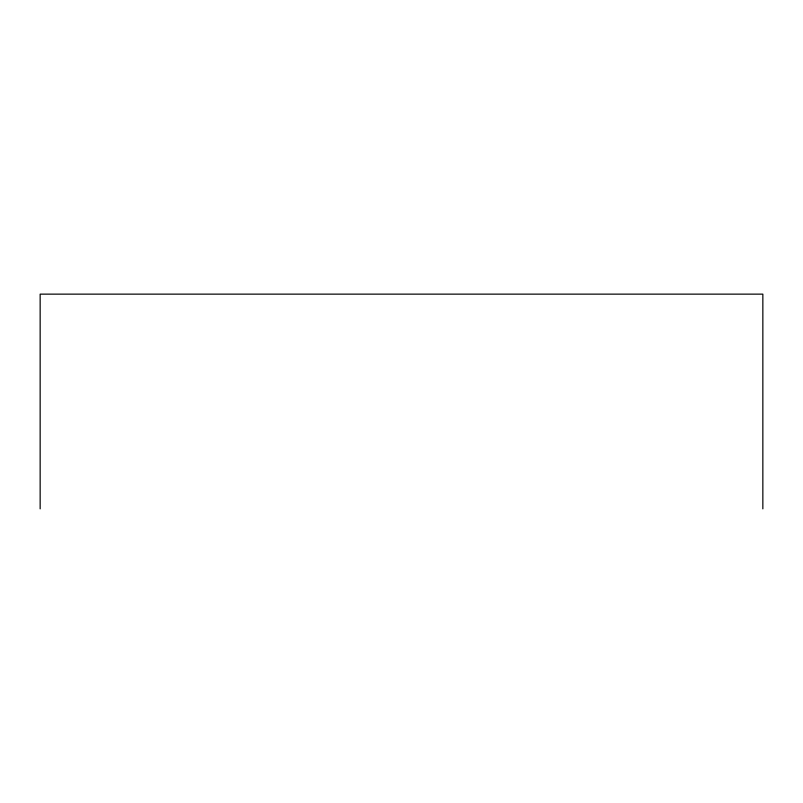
<?xml version="1.0" encoding="UTF-8"?>
<svg xmlns="http://www.w3.org/2000/svg" width="803" height="803" viewBox="0 0 803 803"><rect width="100%" height="100%" fill="white"/><g stroke="black" fill="none" stroke-linecap="round" stroke-linejoin="round"><path stroke-width="1.2" d="M762.85 508.861L762.85 294.139L40.15 294.139L40.15 508.861"/></g></svg>
